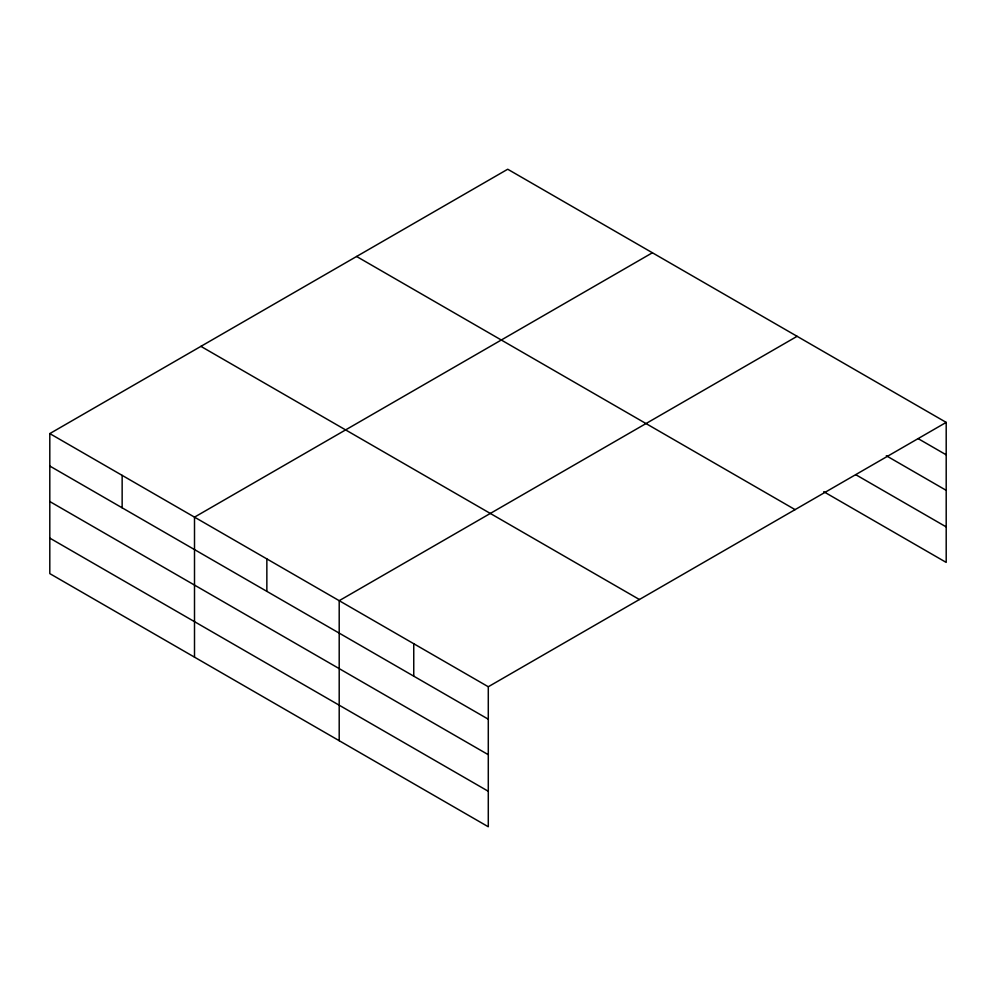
<?xml version="1.0" encoding="UTF-8"?>
<svg xmlns="http://www.w3.org/2000/svg" width="996" height="996" viewBox="0 0 996 996"><rect width="100%" height="100%" fill="white"/><g stroke="black" fill="none" stroke-linecap="round" stroke-linejoin="round"><path stroke-width="1.49" d="M488.289 754.694L488.289 686.754L49.8 433.596L49.8 573.609L488.289 826.767L488.289 754.694L49.8 501.536M823.742 491.7L946.2 562.404L946.2 422.391L507.711 169.233L49.8 433.596M652.405 252.772L194.506 517.148L194.506 657.161M797.111 336.312L339.2 600.688L339.2 740.7M488.289 686.754L946.2 422.391M918.25 438.688L946.2 454.823M886.303 455.745L946.2 490.331M855.688 474.644L946.2 526.896M356.593 256.47L795.094 509.628M200.906 346.359L639.407 599.517M49.8 466.041L488.289 719.199M49.8 538.114L488.289 791.272M413.751 643.727L413.751 676.16M266.853 558.918L266.853 591.35M122.147 475.366L122.147 507.811"/></g></svg>
